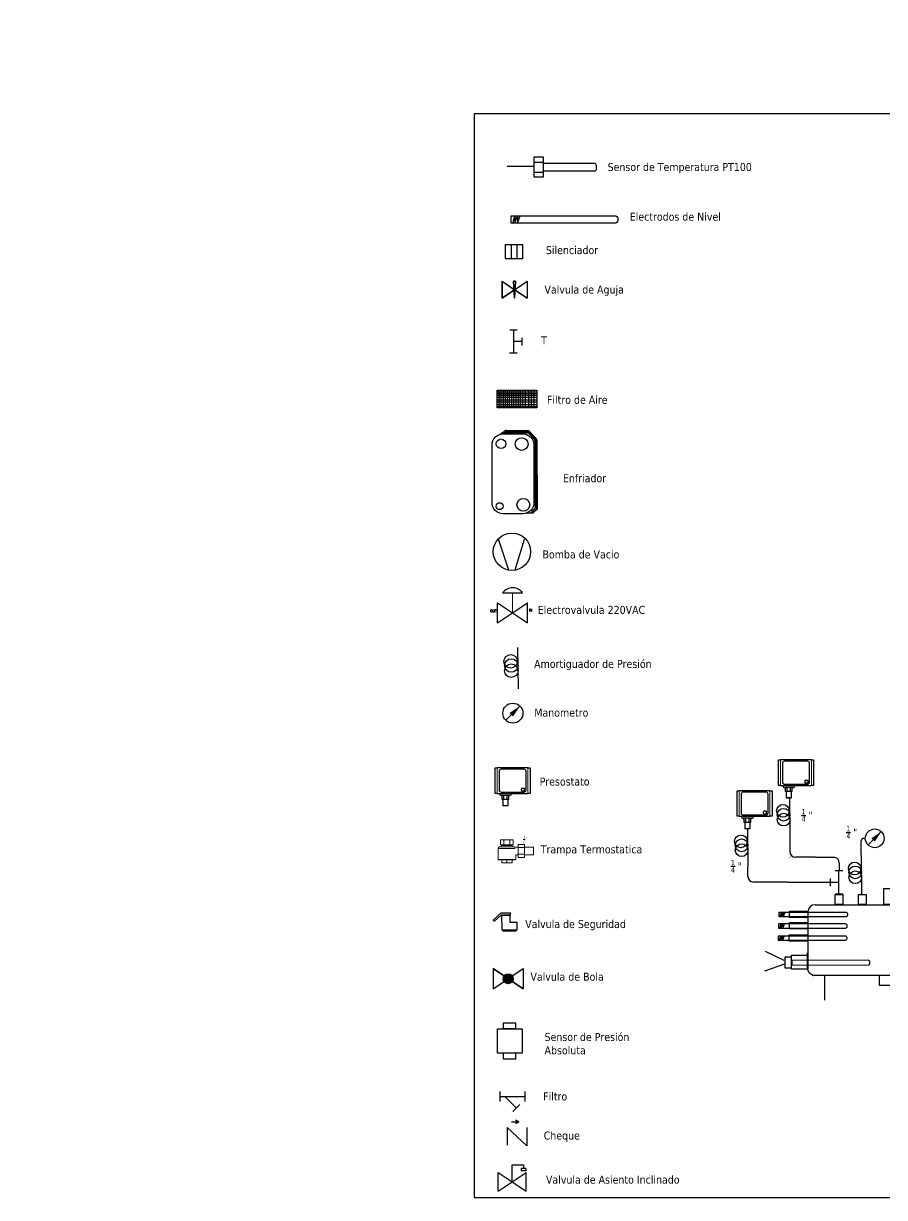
# Model space of a CAD drawing. Header units: millimetres. Extents: x -66 to 265, y 10 to 221.
# Drawn here: x -66.1 to 88.8, y 10 to 221.3 of the extents above; entities that cross this region are included whole.
import ezdxf
from ezdxf.enums import TextEntityAlignment as Align

# ---------------------------------------------------------------- set-up
doc = ezdxf.new("R2010")
doc.units = ezdxf.units.MM
doc.linetypes.add('PHANTOM', pattern=[12.7, 6.35, -1.27, 1.27, -1.27, 1.27, -1.27])
for name, color, linetype in [('SYMS', 7, 'Continuous'), ('TERMS', 123, 'Continuous'), ('WIRENO', 250, 'Continuous'), ('WIRES', 7, 'Continuous')]:
    doc.layers.add(name, color=color, linetype=linetype)
doc.styles.get("Standard").update_dxf_attribs({"font": 'tahoma.ttf'})
doc.styles.add('WD', font='romans.shx')

# ---------------------------------------------------------------- blocks, each defined once
blk = doc.blocks.new('HGVA1_DIAPHRAGM_VALVE2')
at = {"color": 7, "linetype": 'Continuous', "lineweight": 0, "ltscale": 3.2258}
for p, q in [((-0.25, 0.5), (0.25, 0.5)), ((0, 0), (0, 0.5))]:
    blk.add_line(p, q, dxfattribs=at)
for p, q in [((-0.375, -0.25), (-0.375, 0.25)), ((-0.375, -0.25), (0.375, 0.25)), ((-0.375, 0.25), (0.375, -0.25)), ((0.375, -0.25), (0.375, 0.25))]:
    blk.add_line(p, q)
at = {"ltscale": 25.4, "flags": 128}
blk.add_lwpolyline([(0.25, 0.5, 0.5), (-0.25, 0.5)], format="xyb", close=True, dxfattribs=at)
at = {"style": 'WD', "flags": 1}
for tag, p in [('INST', (-0.469, 0.748)), ('LOC', (-0.469, 0.587)), ('TAG1', (-0.469, 0.378))]:
    blk.add_attdef(tag, text='', height=0.125, dxfattribs=at).set_placement(p, align=Align.RIGHT)
at = {"style": 'WD'}
blk.add_attdef('TERM01', text='', height=0.0625, dxfattribs=at).set_placement((-0.399, 0.018), align=Align.RIGHT)
for tag, p, height in [('X4TERM01', (-0.375, 0), 0.005), ('X1TERM02', (0.375, 0), 0.005), ('TERM02', (0.406, 0.036), 0.0625), ('RATING1', (0.388, -0.162), 0.125), ('DESC1', (0.388, -0.378), 0.125), ('DESC2', (0.388, -0.562), 0.125), ('WDTAGALT', (0.388, -0.907), 0.125), ('DESC3', (0.388, -0.752), 0.125)]:
    blk.add_attdef(tag, p, '', height=height, dxfattribs=at)
blk.add_attdef('XREF', text='', height=0.0625, rotation=0.0625, dxfattribs=at).set_placement((0.518, 0.271), align=Align.TOP_CENTER)
at = {"style": 'WD', "flags": 1}
for tag, p in [('WDTYPE', (-0.154, -0.127)), ('FAMILY', (-0.143, -0.17)), ('CAT', (-0.143, -0.215)), ('MFG', (-0.141, -0.246)), ('ASSYCODE', (-0.113, -0.275))]:
    blk.add_attdef(tag, text='', height=0.01, dxfattribs=at).set_placement(p, align=Align.CENTER)
blk = doc.blocks.new('HME1_PRESS_M')
blk.add_line((0.036, -0.088), (0.213, 0.089))
blk.add_circle((0.125, 0), 0.125)
blk.add_solid([(0.082, 0.002), (0.126, -0.042), (0.213, 0.089)])
at = {"style": 'WD', "width": 0.7}
for tag, p in [('INST', (0.125, 0.5)), ('LOC', (0.125, 0.344)), ('TAG1', (0.125, 0.188)), ('DESC1', (0.125, -0.344)), ('DESC2', (0.125, -0.5)), ('DESC3', (0.125, -0.656)), ('WDTAGALT', (0.125, -0.812))]:
    blk.add_attdef(tag, text='', height=0.125, dxfattribs=at).set_placement(p, align=Align.CENTER)
blk.add_attdef('TERM01', text='', height=0.0625, dxfattribs=at).set_placement((-0.032, 0.031), align=Align.RIGHT)
at = {"style": 'WD'}
for tag, p, height, flags in [('X4TERM01', (0, 0), 0.005, 1), ('WDTYPE', (0.062, 0.062), 0.01, 1), ('WDBLKNAM', (0.134, 0.001), 0.01, 9), ('X1TERM02', (0.248, 0), 0.005, 1), ('FAMILY', (0.13, -0.035), 0.01, 9)]:
    blk.add_attdef(tag, p, '', height=height, dxfattribs=dict(at, flags=flags))
at = {"style": 'WD', "width": 0.7}
for tag, p, height in [('TERM02', (0.28, 0.031), 0.0625), ('RATING1', (0.281, -0.188), 0.125)]:
    blk.add_attdef(tag, p, '', height=height, dxfattribs=at)
at = {"style": 'WD'}
blk.add_attdef('XREF', text='', height=0.0625, dxfattribs=at).set_placement((-0.031, -0.125), align=Align.RIGHT)
at = {"linetype": 'Continuous', "style": 'WD', "flags": 9}
for tag, p in [('MFG', (0.128, -0.085)), ('ASSYCODE', (0.13, -0.103)), ('CAT', (0.13, -0.066))]:
    blk.add_attdef(tag, p, '', height=0.01, dxfattribs=at)
blk = doc.blocks.new('Trampo')
for points in [[(117.7, 258.3), (117.2, 257.8), (116.2, 257.8), (115.7, 257.3), (115.7, 256.3), (117.7, 256.3), (117.7, 256.3), (115.6, 256.3), (115.6, 257.3), (116.2, 257.9), (117.2, 257.9), (117.7, 258.4), (117.7, 258.9), (117.2, 259.3), (116.2, 259.3), (115.7, 258.8), (115.6, 258.9), (116.2, 259.4), (117.2, 259.4), (117.7, 258.9)], [(117.2, 260.5), (116.2, 260.5), (116.2, 260.5), (116.6, 260.5), (116.6, 263.5), (116.2, 263), (116.1, 263.1), (116.7, 263.6), (116.7, 263.6), (116.7, 260.5), (117.2, 260.5)], [(119.7, 262.2), (119, 260.7), (118.9, 260.7), (119.6, 262.2)], [(120.5, 262.2), (119.7, 260.7), (119.6, 260.7), (120.4, 262.2)]]:
    blk.add_hatch(color=7).paths.add_polyline_path(points)
at = {"color": 7, "linetype": 'Continuous', "lineweight": 15}
for points in [[(93.1, 259.5), (105.5, 259.5), (105.5, 254.7), (93.1, 254.7)], [(93.1, 254.7), (93.1, 259.5), (93.1, 259.5)], [(96.2, 254.7), (96.2, 259.5), (96.2, 259.5)], [(102.4, 254.7), (102.4, 259.5), (102.4, 259.5)], [(90.5, 251.1), (90.5, 239.8), (90.5, 239.8)], [(92, 252.5), (106.7, 252.5), (106.7, 252.5)], [(94.2, 254.7), (94.2, 254), (94.2, 254)], [(104.5, 254), (104.5, 254.7), (104.5, 254.7)], [(110.7, 252.3), (107.4, 252.3), (107.4, 252.3)], [(117, 255), (110.7, 255), (110.7, 241.9), (117, 241.9)], [(117, 251.8), (110.7, 251.8), (110.7, 251.8)], [(117, 255), (117, 241.9), (117, 241.9)], [(126.1, 252.3), (117, 252.3), (117, 252.3)], [(126.1, 252.3), (126.1, 244.6), (126.1, 244.6)], [(107.9, 239.7), (90.7, 239.7), (90.7, 239.7)], [(104.5, 239.7), (104.5, 236.7), (94.2, 236.7), (94.2, 239.7)], [(99.3, 239.7), (99.3, 236.7), (99.3, 236.7)], [(108.2, 239.8), (108.2, 244.6), (108.2, 244.6)], [(108.2, 244.6), (110.7, 244.6), (110.7, 244.6)], [(117, 245.2), (110.7, 245.2), (110.7, 245.2)], [(117, 244.6), (126.1, 244.6), (126.1, 244.6)]]:
    blk.add_lwpolyline(points, dxfattribs=at)
at = {"color": 7, "linetype": 'Continuous', "lineweight": 20}
blk.add_lwpolyline([(115.6, 260), (117.7, 260), (117.7, 260)], dxfattribs=at)
at = {"color": 8, "linetype": 'Continuous', "lineweight": 15}
for points in [[(107.6, 251.1), (90.5, 251.1), (90.5, 251.1)], [(94.2, 254), (104.5, 254), (104.5, 254)], [(90.5, 239.8), (108.2, 239.8), (108.2, 239.8)]]:
    blk.add_lwpolyline(points, dxfattribs=at)
at = {"color": 7, "linetype": 'Continuous', "lineweight": 15}
for points in [[(91.9, 252.5), (91.1, 252.5), (90.5, 251.9), (90.5, 251.1)], [(92.7, 252.5), (93.5, 252.5), (94.1, 253.2), (94.1, 254)], [(104.5, 254), (104.5, 253.2), (105.1, 252.5), (105.9, 252.5)], [(107.4, 252.3), (107.1, 252.5), (106.9, 252.5), (106.6, 252.5)], [(90.5, 239.9), (90.5, 239.7), (90.6, 239.7), (90.7, 239.7)], [(107.9, 239.7), (108, 239.7), (108.1, 239.7), (108.1, 239.9)]]:
    blk.add_open_spline(points, degree=3, dxfattribs=at)
blk = doc.blocks.new('HGVA1_BALL_VALVE')
h = blk.add_hatch(color=256)
edge = h.paths.add_edge_path()
edge.add_arc((0, 0), 0.125, 0, 360)
at = {"ltscale": 3.2258}
for p, q in [((-0.375, 0.254), (0.375, -0.254)), ((-0.375, -0.254), (0.375, 0.254)), ((-0.375, 0.254), (-0.375, -0.254)), ((0.375, 0.254), (0.375, -0.254))]:
    blk.add_line(p, q, dxfattribs=at)
at = {"ltscale": 25.4, "flags": 128}
blk.add_lwpolyline([(0.375, 0.254), (0.375, -0.254), (-0.375, 0.254), (-0.375, -0.254)], close=True, dxfattribs=at)
at = {"ltscale": 3.2258}
blk.add_circle((0, 0), 0.125, dxfattribs=at)
at = {"ltscale": 25.4}
blk.add_circle((0, 0), 0.125, dxfattribs=at)
at = {"style": 'WD', "flags": 1}
for tag, height, p in [('LOC', 0.125, (0.011, 0.516)), ('INST', 0.125, (0.028, 0.678)), ('TAG1', 0.125, (0, 0.307)), ('FAMILY', 0.01, (-0.482, -0.121)), ('WDTYPE', 0.01, (-0.475, -0.062)), ('CAT', 0.01, (-0.482, -0.165)), ('MFG', 0.01, (-0.481, -0.197)), ('ASSYCODE', 0.01, (-0.453, -0.226))]:
    blk.add_attdef(tag, text='', height=height, dxfattribs=at).set_placement(p, align=Align.CENTER)
at = {"style": 'WD'}
blk.add_attdef('XREF', text='', height=0.0625, rotation=0.0625, dxfattribs=at).set_placement((0.541, 0.293), align=Align.TOP_CENTER)
blk.add_attdef('TERM01', text='', height=0.0625, dxfattribs=at).set_placement((-0.399, 0.018), align=Align.RIGHT)
for tag, p, height in [('X4TERM01', (-0.375, 0), 0.005), ('X8TERM02', (0, 0), 0.005), ('TERM02', (0.052, -0.037), 0.0625), ('X1TERM03', (0.375, 0), 0.005), ('TERM03', (0.406, 0.036), 0.0625), ('RATING1', (0.409, -0.162), 0.125), ('DESC1', (0.409, -0.341), 0.125), ('DESC2', (0.409, -0.525), 0.125), ('WDTAGALT', (0.409, -0.873), 0.125), ('DESC3', (0.409, -0.715), 0.125)]:
    blk.add_attdef(tag, p, '', height=height, dxfattribs=at)
blk = doc.blocks.new('HST1_STRAINER_Y_TYPE')
at = {"ltscale": 3.2258}
for p, q in [((0, 0.125), (0, -0.125)), ((0.625, 0.125), (0.625, -0.125)), ((0, 0), (0.625, 0)), ((0.125, 0), (0.412, -0.287)), ((0.324, -0.376), (0.501, -0.199))]:
    blk.add_line(p, q, dxfattribs=at)
at = {"style": 'WD', "flags": 1}
for tag, height, p in [('LOC', 0.125, (0.306, 0.549)), ('INST', 0.125, (0.33, 0.71)), ('TAG1', 0.125, (0.324, 0.34)), ('FAMILY', 0.01, (1.09, 0.044)), ('CAT', 0.01, (1.09, -0.001)), ('WDTYPE', 0.01, (1.102, -0.093)), ('MFG', 0.01, (1.092, -0.032)), ('ASSYCODE', 0.01, (1.12, -0.061))]:
    blk.add_attdef(tag, text='', height=height, dxfattribs=at).set_placement(p, align=Align.CENTER)
at = {"style": 'WD'}
for tag, height, p in [('WDTAGALT', 0.125, (0.035, 0.2)), ('TERM01', 0.0625, (-0.024, 0.018))]:
    blk.add_attdef(tag, text='', height=height, dxfattribs=at).set_placement(p, align=Align.RIGHT)
for tag, p, height in [('RATING1', (0.6, 0.18), 0.125), ('X4TERM01', (0, 0), 0.005), ('X1TERM03', (0.625, 0), 0.005), ('TERM03', (0.632, 0.013), 0.0625), ('DESC1', (-0.666, -0.258), 0.125), ('X8TERM02', (0.412, -0.287), 0.005), ('DESC2', (-0.666, -0.442), 0.125), ('DESC3', (-0.666, -0.632), 0.125), ('TERM02', (0.447, -0.365), 0.0625)]:
    blk.add_attdef(tag, p, '', height=height, dxfattribs=at)
blk.add_attdef('XREF', text='', height=0.0625, rotation=0.0625, dxfattribs=at).set_placement((0.649, -0.434), align=Align.TOP_CENTER)
blk = doc.blocks.new('ColaMarrano')
at = {"layer": 'WIRENO'}
blk.add_line((96.3, 200.92), (96.42, 188.45), dxfattribs=at)
for centre in [(94.22, 196.73), (94.4, 195.47), (94.4, 193.92)]:
    blk.add_circle(centre, 2.03, dxfattribs=at)
blk = doc.blocks.new('Bomba Vacio')
at = {"layer": 'WIRENO'}
for p, q in [((222.52, 152.69), (218.83, 163.9)), ((224.82, 152.84), (228.2, 163.9))]:
    blk.add_line(p, q, dxfattribs=at)
blk.add_circle((223.65, 159.36), 6.72, dxfattribs=at)
blk = doc.blocks.new('Filtro')
at = {"layer": 'WIRENO'}
for p, q in [((95.97, 119.72), (103.12, 119.72)), ((95.97, 119.41), (103.12, 119.41)), ((95.97, 119.07), (103.12, 119.07)), ((95.97, 118.71), (103.12, 118.71)), ((96.25, 119.99), (96.25, 116.83)), ((96.62, 119.95), (96.62, 116.79)), ((97.03, 119.95), (97.03, 116.79)), ((97.4, 119.95), (97.4, 116.79)), ((97.77, 119.99), (97.77, 116.83)), ((98.1, 119.99), (98.1, 116.83)), ((98.51, 119.99), (98.51, 116.83)), ((98.88, 119.95), (98.88, 116.79)), ((99.33, 119.99), (99.33, 116.83)), ((99.7, 119.99), (99.7, 116.83)), ((100.11, 119.99), (100.11, 116.83)), ((100.52, 119.99), (100.52, 116.83)), ((100.98, 119.99), (100.98, 116.83)), ((101.59, 119.99), (101.59, 116.83)), ((102.04, 119.99), (102.04, 116.83)), ((102.54, 119.99), (102.54, 116.83)), ((95.97, 118.27), (103.12, 118.27)), ((95.97, 117.88), (103.12, 117.88)), ((95.97, 117.41), (103.12, 117.41)), ((95.97, 117.08), (103.12, 117.08))]:
    blk.add_line(p, q, dxfattribs=at)
blk.add_lwpolyline([(95.95, 119.98), (103.11, 119.98), (103.11, 116.82), (95.95, 116.82)], close=True, dxfattribs=at)
blk = doc.blocks.new('Nivel')
at = {"layer": 'WIRENO'}
for p, q in [((103.38, 60.01), (103.74, 61.39)), ((103.74, 61.39), (103.74, 60.1)), ((103.74, 60.1), (104.25, 61.39)), ((104.25, 61.39), (104.25, 60.07)), ((104.25, 60.07), (104.74, 61.36))]:
    blk.add_line(p, q, dxfattribs=at)
blk.add_lwpolyline([(103.12, 61.39), (121.77, 61.39, -0.414214), (122.27, 60.89), (122.27, 60.54, -0.414214), (121.77, 60.04), (103.12, 60.04)], format="xyb", close=True, dxfattribs=at)
blk = doc.blocks.new('PT100')
at = {"layer": 'WIRENO'}
for p, q in [((92, 59.72), (95.38, 59.72)), ((92.1, 58.19), (82.46, 58.19)), ((92, 56.1), (95.38, 56.1))]:
    blk.add_line(p, q, dxfattribs=at)
blk.add_lwpolyline([(95.5, 61.6), (92, 61.6), (92, 54.47), (95.5, 54.47)], close=True, dxfattribs=at)
blk.add_lwpolyline([(95.5, 59.35), (113.92, 59.35, -0.414214), (114.42, 58.85), (114.42, 56.97, -0.414214), (113.92, 56.47), (95.5, 56.47)], format="xyb", close=True, dxfattribs=at)
blk = doc.blocks.new('check')
at = {"layer": 'WIRENO'}
for p, q in [((71.43, 162.27), (67.85, 165.55)), ((67.85, 165.55), (67.85, 162.36)), ((68.66, 166.54), (69.94, 166.54)), ((69.94, 166.54), (69.41, 166.25)), ((69.41, 166.25), (69.94, 166.54)), ((69.94, 166.54), (69.44, 166.85)), ((69.44, 166.85), (69.93, 166.54)), ((71.43, 165.55), (71.43, 162.27))]:
    blk.add_line(p, q, dxfattribs=at)
blk = doc.blocks.new('TRANSMISORPRESIO')
at = {"layer": 'WIRENO'}
for points in [[(167.67, 196.57), (172.08, 196.57), (172.08, 192.17), (167.67, 192.17)], [(168.65, 196.59), (170.93, 196.59), (170.93, 197.56), (168.65, 197.56)], [(168.65, 191.17), (170.93, 191.17), (170.93, 192.15), (168.65, 192.15)]]:
    blk.add_lwpolyline(points, close=True, dxfattribs=at)
blk = doc.blocks.new('SAFETY')
at = {"layer": 'WIRENO'}
for p, q in [((90.56, 155.92), (92.05, 157.26)), ((92.08, 156.85), (90.86, 155.76)), ((92.05, 157.26), (93.67, 157.26)), ((93.65, 156.88), (92.08, 156.85)), ((92.13, 156.84), (92.15, 154.22)), ((93.65, 156.83), (92.15, 156.83)), ((93.67, 157.26), (93.65, 156.88)), ((93.67, 155.56), (93.65, 156.83)), ((90.86, 155.76), (90.69, 155.74)), ((92.15, 154.22), (94.91, 154.22)), ((92.37, 154.22), (92.37, 154.04)), ((94.91, 155.56), (93.67, 155.56)), ((94.73, 154.04), (94.73, 154.22)), ((94.91, 154.22), (94.91, 155.56)), ((92.37, 154.04), (94.73, 154.04))]:
    blk.add_line(p, q, dxfattribs=at)
blk = doc.blocks.new('Enfriador')
at = {"layer": 'WIRENO'}
for p, q in [((76.92, 111.85), (77.07, 111.98)), ((77.4, 112.11), (81.25, 112.09)), ((76.26, 111.34), (76.63, 111.64)), ((76.63, 111.64), (81.18, 111.64)), ((76.64, 111.66), (76.9, 111.86)), ((76.9, 111.86), (81.23, 111.86)), ((81.54, 111.48), (82.5, 110.46)), ((81.6, 111.7), (82.68, 110.55)), ((81.62, 111.92), (82.8, 110.62)), ((82.64, 110.12), (82.64, 98.09)), ((82.81, 110.21), (82.83, 98)), ((82.93, 110.28), (82.95, 97.94)), ((81.83, 97.28), (81.1, 97.21)), ((82.04, 97.21), (81.17, 97.18)), ((82.64, 98.09), (81.83, 97.28)), ((82.22, 97.21), (81.97, 97.21)), ((82.83, 98), (82.04, 97.21)), ((82.95, 97.94), (82.22, 97.21))]:
    blk.add_line(p, q, dxfattribs=at)
blk.add_lwpolyline([(76.85, 111.46), (80.39, 111.46, -0.414214), (82.39, 109.46), (82.39, 99.12, -0.414214), (80.39, 97.12), (76.85, 97.12, -0.414214), (74.85, 99.12), (74.85, 109.46, -0.414214)], format="xyb", close=True, dxfattribs=at)
for centre, radius in [((76.48, 109.69), 0.873), ((80.18, 109.64), 1.15), ((80.48, 98.71), 1.15), ((76.22, 98.47), 0.619)]:
    blk.add_circle(centre, radius, dxfattribs=at)
for centre, start, end in [((77.4, 111.61), 89.7511, 131.1584), ((81.25, 111.59), 42.2685, 89.7511), ((81.18, 111.14), 43.3911, 90), ((81.23, 111.36), 43.2563, 90), ((82.14, 110.12), 0, 43.3911), ((82.31, 110.21), 0.0807, 43.2563), ((82.43, 110.28), 0.0522, 42.2685)]:
    blk.add_arc(centre, 0.5, start, end, dxfattribs=at)
blk = doc.blocks.new('HFI1_DRAIN_SILENCER')
for p, q in [((0.32, 0.125), (0, 0.125)), ((0, 0.125), (0, -0.125)), ((0.106, 0.125), (0.106, -0.125)), ((0.213, -0.125), (0.213, 0.125)), ((0.32, -0.125), (0.32, 0.125)), ((0, -0.125), (0.32, -0.125))]:
    blk.add_line(p, q)
at = {"style": 'WD'}
for tag, height, p in [('WDTAGALT', 0.125, (0.067, 0.187)), ('TERM01', 0.0625, (-0.025, 0.02))]:
    blk.add_attdef(tag, text='', height=height, dxfattribs=at).set_placement(p, align=Align.RIGHT)
for tag, p, height in [('RATING1', (0.105, 0.185), 0.125), ('X4TERM01', (0, 0), 0.005), ('X1TERM02', (0.32, 0), 0.005), ('TERM02', (0.327, 0.013), 0.0625), ('DESC1', (-0.829, -0.4), 0.125), ('DESC2', (-0.829, -0.584), 0.125), ('DESC3', (-0.829, -0.774), 0.125)]:
    blk.add_attdef(tag, p, '', height=height, dxfattribs=at)
at = {"style": 'WD', "flags": 1}
for tag, height, p in [('INST', 0.125, (0.357, -0.303)), ('FAMILY', 0.01, (0.391, -0.029)), ('CAT', 0.01, (0.391, -0.073)), ('MFG', 0.01, (0.393, -0.104)), ('ASSYCODE', 0.01, (0.421, -0.134)), ('LOC', 0.125, (0.334, -0.464)), ('WDTYPE', 0.01, (0.548, -0.276)), ('TAG1', 0.125, (0.352, -0.673))]:
    blk.add_attdef(tag, text='', height=height, dxfattribs=at).set_placement(p, align=Align.CENTER)
at = {"style": 'WD'}
blk.add_attdef('XREF', text='', height=0.0625, rotation=0.0625, dxfattribs=at).set_placement((0.642, -0.084), align=Align.TOP_CENTER)
blk = doc.blocks.new('HGVA1_NEADLE_VALVE')
blk.add_hatch(color=256).paths.add_polyline_path([(-0.034, 0.255), (0.03, 0.255), (-0.002, -0.255)])
at = {"ltscale": 3.2258}
for p, q in [((-0.375, 0.254), (0.375, -0.254)), ((-0.375, -0.254), (0.375, 0.254)), ((-0.375, 0.254), (-0.375, -0.254)), ((0.03, 0.255), (-0.034, 0.255)), ((-0.034, 0.255), (-0.002, -0.255)), ((0.03, 0.255), (-0.002, -0.255)), ((0.375, 0.254), (0.375, -0.254))]:
    blk.add_line(p, q, dxfattribs=at)
at = {"ltscale": 25.4, "flags": 128}
for points in [[(-0.375, -0.254), (-0.375, 0.254), (0, 0)], [(-0.034, 0.255), (0.03, 0.255), (-0.002, -0.255)], [(0.375, 0.254), (0.375, -0.254), (0, 0)]]:
    blk.add_lwpolyline(points, close=True, dxfattribs=at)
at = {"style": 'WD', "flags": 1}
for tag, height, p in [('INST', 0.125, (0.026, 0.682)), ('TAG1', 0.125, (-0.002, 0.311)), ('LOC', 0.125, (0.009, 0.52)), ('FAMILY', 0.01, (-0.145, -0.188)), ('CAT', 0.01, (-0.145, -0.232)), ('MFG', 0.01, (-0.143, -0.263)), ('ASSYCODE', 0.01, (-0.115, -0.293)), ('WDTYPE', 0.01, (-0.122, -0.14))]:
    blk.add_attdef(tag, text='', height=height, dxfattribs=at).set_placement(p, align=Align.CENTER)
at = {"style": 'WD'}
blk.add_attdef('TERM01', text='', height=0.0625, dxfattribs=at).set_placement((-0.399, 0.018), align=Align.RIGHT)
for tag, p, height in [('X4TERM01', (-0.375, 0), 0.005), ('X1TERM02', (0.375, 0), 0.005), ('TERM02', (0.406, 0.036), 0.0625), ('RATING1', (0.399, -0.148), 0.125), ('DESC1', (0.399, -0.313), 0.125), ('DESC2', (0.399, -0.497), 0.125), ('DESC3', (0.399, -0.686), 0.125), ('WDTAGALT', (0.399, -0.858), 0.125)]:
    blk.add_attdef(tag, p, '', height=height, dxfattribs=at)
blk.add_attdef('XREF', text='', height=0.0625, rotation=0.0625, dxfattribs=at).set_placement((0.516, 0.298), align=Align.TOP_CENTER)
blk = doc.blocks.new('calderin')
for p, q in [((180.25, 72.34), (180.25, 65.19)), ((214.53, 72.24), (214.53, 65.08))]:
    blk.add_line(p, q)
for points in [[(196.96, 92.04), (196.94, 96.57), (200.37, 96.57), (200.38, 92.04)], [(203.75, 92.04), (203.77, 96.56), (207.19, 96.56), (207.18, 92.04)], [(213.74, 92.03), (213.75, 96.67), (217.17, 96.67), (217.17, 92.03)], [(185.43, 92.04), (183.27, 92.04), (183.27, 94.89), (185.43, 94.89)], [(191.98, 92.04), (189.82, 92.04), (189.82, 94.89), (191.98, 94.89)]]:
    blk.add_lwpolyline(points, close=True)
at = {"layer": 'WIRENO'}
for p, q in [((175.61, 90.03), (175.58, 77.95)), ((177.61, 92.03), (218.66, 92.03)), ((220.66, 74.26), (220.66, 90.03)), ((176.8, 72.26), (218.66, 72.26))]:
    blk.add_line(p, q, dxfattribs=at)
for points in [[(170.4, 90.24), (175.61, 90.24), (175.61, 88.43), (170.4, 88.43)], [(170.39, 87.01), (175.6, 87.01), (175.6, 85.2), (170.39, 85.2)], [(170.35, 83.57), (175.56, 83.57), (175.56, 81.76), (170.35, 81.76)], [(175.52, 73.92), (170.98, 73.92), (170.98, 77.82), (175.52, 77.82)], [(225.17, 73.73), (220.63, 73.73), (220.63, 77.63), (225.17, 77.63)], [(195.75, 72.25), (199.43, 72.25), (199.43, 69.27), (195.75, 69.27)]]:
    blk.add_lwpolyline(points, close=True, dxfattribs=at)
blk.add_lwpolyline([(177.19, 72.15), (177.22, 72.14, -0.37328), (175.5, 74.12), (175.5, 78.48)], format="xyb", dxfattribs=at)
for centre, start, end in [((177.61, 90.03), 90, 180), ((218.66, 90.03), 0, 90), ((218.66, 74.26), 270, 0)]:
    blk.add_arc(centre, 2, start, end, dxfattribs=at)
blk = doc.blocks.new('Resistencia')
at = {"layer": 'WIRENO'}
for p, q in [((112.31, 58.18), (107.01, 60.71)), ((112.43, 57.1), (106.77, 55.17))]:
    blk.add_line(p, q, dxfattribs=at)
blk.add_lwpolyline([(114.4, 59.08), (112.46, 59.08), (112.46, 56.11), (114.4, 56.11)], close=True, dxfattribs=at)
blk.add_lwpolyline([(135.9, 58.24), (114.42, 58.21), (114.42, 56.89), (135.9, 56.92, 0.414214), (136.4, 57.42), (136.4, 57.74, 0.414214)], format="xyb", close=True, dxfattribs=at)
blk = doc.blocks.new('presostato')
at = {"color": 7, "linetype": 'Continuous', "lineweight": 25}
for p, q in [((96.68, 85.74), (96.68, 90.32)), ((96.68, 90.32), (97.05, 90.32)), ((102.6, 90.32), (97.05, 90.32)), ((97.39, 89.72), (97.39, 86.34)), ((101.89, 90.09), (97.77, 90.09)), ((102.27, 86.34), (102.27, 89.72)), ((102.6, 90.32), (102.98, 90.32)), ((102.98, 90.32), (102.98, 85.74)), ((101.93, 86.63), (101.48, 86.63)), ((97.05, 85.74), (96.68, 85.74)), ((97.05, 85.74), (102.6, 85.74)), ((97.77, 85.97), (101.89, 85.97)), ((99.3, 85.37), (97.8, 85.37)), ((97.94, 84.62), (97.94, 85.37)), ((98.24, 84.62), (97.94, 84.62)), ((98.06, 84.62), (98.06, 83.53)), ((98.24, 84.62), (98.24, 85.37)), ((98.86, 84.62), (98.24, 84.62)), ((98.86, 84.62), (98.86, 85.37)), ((99.17, 84.62), (98.86, 84.62)), ((99.05, 83.53), (99.05, 84.62)), ((99.17, 84.62), (99.17, 85.37)), ((101.4, 86.55), (101.4, 86.25)), ((101.48, 86.18), (101.93, 86.18)), ((102, 86.25), (102, 86.55)), ((102.98, 85.74), (102.6, 85.74)), ((98.06, 83.53), (98.1, 83.49)), ((98.06, 83.53), (99.05, 83.53)), ((99.01, 83.49), (98.1, 83.49)), ((99.01, 83.49), (99.05, 83.53))]:
    blk.add_line(p, q, dxfattribs=at)
at = {"color": 8, "linetype": 'PHANTOM', "lineweight": 18}
for p, q in [((97.05, 90.32), (97.05, 85.74)), ((102.6, 85.74), (102.6, 90.32))]:
    blk.add_line(p, q, dxfattribs=at)
at = {"color": 7, "linetype": 'Continuous', "lineweight": 18}
for p, q in [((98.1, 83.49), (98.1, 84.62)), ((99.01, 83.49), (99.01, 84.62))]:
    blk.add_line(p, q, dxfattribs=at)
at = {"color": 7, "linetype": 'Continuous', "lineweight": 25}
for centre, radius, start, end in [((97.77, 89.72), 0.375, 90, 180), ((101.89, 89.72), 0.375, 0, 90), ((101.48, 86.55), 0.075, 90, 180), ((101.93, 86.55), 0.075, 0, 90), ((97.77, 86.34), 0.375, 180, 270), ((97.8, 85.74), 0.375, 180, 270), ((99.3, 85.74), 0.375, 270, 0), ((101.48, 86.25), 0.075, 180, 270), ((101.89, 86.34), 0.375, 270, 0), ((101.93, 86.25), 0.075, 270, 0)]:
    blk.add_arc(centre, radius, start, end, dxfattribs=at)
blk = doc.blocks.new('TNueva')
at = {"layer": 'WIRENO'}
for p, q in [((225.17, 74.25), (225.17, 75.16)), ((225.18, 74.71), (227.93, 74.71)), ((227.06, 75.75), (226.14, 75.75)), ((226.56, 74.71), (226.56, 75.74)), ((227.95, 74.23), (227.95, 75.15))]:
    blk.add_line(p, q, dxfattribs=at)
blk = doc.blocks.new('HGVA1_FLOAT_OPERATED_VALVE')
for p, q in [((0, 0), (0, 0.45)), ((0, 0.45), (0.3, 0.45)), ((0.36, 0.351), (0.24, 0.351)), ((0.24, 0.351), (0.24, 0.291)), ((0.3, 0.45), (0.3, 0.351)), ((0.36, 0.351), (0.36, 0.291)), ((-0.375, -0.25), (-0.375, 0.25)), ((-0.375, -0.25), (0.375, 0.25)), ((-0.375, 0.25), (0.375, -0.25)), ((0.36, 0.291), (0.24, 0.291)), ((0.375, -0.25), (0.375, 0.25))]:
    blk.add_line(p, q)
at = {"style": 'WD', "flags": 1}
for tag, p in [('INST', (-0.482, 0.637)), ('TAG1', (-0.481, 0.27)), ('LOC', (-0.482, 0.454))]:
    blk.add_attdef(tag, text='', height=0.125, dxfattribs=at).set_placement(p, align=Align.RIGHT)
at = {"style": 'WD'}
blk.add_attdef('TERM01', text='', height=0.0625, dxfattribs=at).set_placement((-0.399, 0.018), align=Align.RIGHT)
for tag, p, height in [('X4TERM01', (-0.375, 0), 0.005), ('X1TERM02', (0.375, 0), 0.005), ('TERM02', (0.406, 0.036), 0.0625), ('RATING1', (0.388, -0.148), 0.125), ('DESC1', (0.388, -0.364), 0.125), ('DESC2', (0.388, -0.548), 0.125), ('DESC3', (0.388, -0.738), 0.125), ('WDTAGALT', (0.388, -0.91), 0.125)]:
    blk.add_attdef(tag, p, '', height=height, dxfattribs=at)
blk.add_attdef('XREF', text='', height=0.0625, rotation=0.0625, dxfattribs=at).set_placement((0.52, 0.255), align=Align.TOP_CENTER)
at = {"style": 'WD', "flags": 1}
for tag, p in [('WDTYPE', (-0.173, -0.125)), ('FAMILY', (-0.176, -0.156)), ('CAT', (-0.176, -0.2)), ('MFG', (-0.174, -0.232)), ('ASSYCODE', (-0.146, -0.261))]:
    blk.add_attdef(tag, text='', height=0.01, dxfattribs=at).set_placement(p, align=Align.CENTER)

msp = doc.modelspace()

# ---------------------------------------------------------------- hatches: boundary and pattern name
at = {"layer": 'WIRENO'}
h = msp.add_hatch(dxfattribs=at)
h.set_pattern_fill('AR-CONC', color=256)
h.set_pattern_definition([(50, (-135.13, 26.59), (182.185, -15.94), [19.05, -209.55]), (355, (-135.13, 26.6), (-35.24, 191.06), [15.24, -167.64]), (100.45, (-119.95, 25.26), (146.94, 175.12), [16.19, -178.09]), (46.18, (-135.13, 77.4), (271.08, -42.04), [28.57, -314.32]), (96.64, (-112.54, 73.9), (237.4, 247.43), [24.29, -267.14]), (351.18, (-135.13, 77.4), (237.4, 247.43), [22.86, -251.46]), (21, (-109.73, 64.69), (151.614, -102.265), [19.05, -209.55]), (326, (-109.73, 64.7), (61.8, 184.19), [15.24, -167.64]), (71.45, (-97.1, 56.17), (213.42, 81.92), [16.19, -178.09]), (37.5, (-135.13, 26.59), (3.089, 84.555), [0, -165.608, 0, -170.18, 0, -168.275]), (7.5, (-135.13, 26.59), (66.82, 100.18), [0, -97.028, 0, -161.798, 0, -64.135]), (327.5, (-191.77, 26.59), (135.59, -5.729), [0, -63.5, 0, -198.12, 0, -262.89]), (317.5, (-217.17, 26.59), (148.13, 25.426), [0, -82.55, 0, -131.572, 0, -186.69])])
h.paths.add_polyline_path([(6.04, 219.76), (2.98, 219.76), (2.98, 221.25), (0.88, 219.16), (2.98, 217.05), (2.98, 218.26), (6.04, 218.26)])
h.paths.add_polyline_path([(-36.14, 149.05), (-39.21, 149.05), (-39.21, 150.55), (-41.3, 148.45), (-39.21, 146.35), (-39.21, 147.55), (-36.14, 147.55)])
h.paths.add_polyline_path([(-63.13, 165.85), (-64.63, 165.86), (-64.63, 162.79), (-66.13, 162.79), (-64.04, 160.69), (-61.93, 162.79), (-63.13, 162.79)])
h.paths.add_polyline_path([(-59.54, 130.73), (-60.74, 130.73), (-60.74, 133.79), (-62.24, 133.79), (-62.24, 130.73), (-63.74, 130.73), (-61.65, 128.63)])
h.paths.add_polyline_path([(-6.3, 128.32), (-8.41, 126.22), (-7.21, 126.22), (-7.21, 123.15), (-5.7, 123.15), (-5.7, 126.22), (-4.21, 126.22)])
h.paths.add_polyline_path([(71.8, 74.09), (69.7, 76.2), (69.7, 75), (66.64, 75), (66.64, 73.5), (69.7, 73.5), (69.7, 72)])
h.paths.add_polyline_path([(98.67, 123.07), (96.57, 120.98), (98.67, 118.87), (98.67, 120.07), (101.73, 120.07), (101.73, 121.57), (98.67, 121.57)])
h = msp.add_hatch(dxfattribs=at)
h.set_pattern_fill('AR-CONC', color=256, scale=0.5)
h.set_pattern_definition([(50, (35.29, 88.97), (91.09, -7.97), [9.525, -104.775]), (355, (35.29, 88.97), (-17.62, 95.53), [7.62, -83.82]), (100.45, (42.88, 88.3), (73.47, 87.56), [8.095, -89.045]), (46.18, (35.29, 114.37), (135.54, -21.02), [14.29, -157.16]), (96.64, (46.59, 112.62), (118.7, 123.71), [12.14, -133.57]), (351.18, (35.3, 114.37), (118.7, 123.71), [11.43, -125.73]), (21, (47.99, 108.02), (75.81, -51.13), [9.525, -104.775]), (326, (47.99, 108.02), (30.9, 92.09), [7.62, -83.82]), (71.45, (54.31, 103.76), (106.71, 40.96), [8.095, -89.045]), (37.5, (35.293, 88.967), (1.544, 42.278), [0, -82.804, 0, -85.09, 0, -84.1375]), (7.5, (35.293, 88.967), (33.41, 50.09), [0, -48.514, 0, -80.899, 0, -32.0675]), (327.5, (6.972, 88.967), (67.795, -2.864), [0, -31.75, 0, -99.06, 0, -131.445]), (317.5, (-5.73, 88.97), (74.065, 12.713), [0, -41.275, 0, -65.786, 0, -93.345])])
h.paths.add_polyline_path([(81.44, 165.13), (81.44, 163.64), (83.53, 165.73), (81.44, 167.84), (81.44, 166.63), (78.37, 166.63), (78.37, 165.13)])
h = msp.add_hatch(dxfattribs=at)
h.set_pattern_fill('AR-CONC', color=256, scale=0.5)
h.set_pattern_definition([(50, (26.89, 57.81), (91.09, -7.97), [9.525, -104.775]), (355, (26.89, 57.81), (-17.62, 95.53), [7.62, -83.82]), (100.45, (34.485, 57.15), (73.47, 87.56), [8.095, -89.045]), (46.18, (26.89, 83.21), (135.54, -21.02), [14.29, -157.16]), (96.64, (38.19, 81.46), (118.7, 123.71), [12.14, -133.57]), (351.18, (26.9, 83.21), (118.7, 123.71), [11.43, -125.73]), (21, (39.59, 76.86), (75.81, -51.13), [9.525, -104.775]), (326, (39.59, 76.86), (30.9, 92.09), [7.62, -83.82]), (71.45, (45.91, 72.6), (106.71, 40.96), [8.095, -89.045]), (37.5, (26.894, 57.81), (1.544, 42.278), [0, -82.804, 0, -85.09, 0, -84.1375]), (7.5, (26.894, 57.81), (33.41, 50.09), [0, -48.514, 0, -80.899, 0, -32.0675]), (327.5, (-1.427, 57.81), (67.795, -2.864), [0, -31.75, 0, -99.06, 0, -131.445]), (317.5, (-14.13, 57.81), (74.065, 12.713), [0, -41.275, 0, -65.786, 0, -93.345])])
h.paths.add_polyline_path([(71.1, 134.1), (73.2, 136.2), (72, 136.2), (72, 139.26), (70.5, 139.26), (70.5, 136.2), (69, 136.2)])
h = msp.add_hatch(dxfattribs=at)
h.set_pattern_fill('AR-CONC', color=256, scale=0.5)
h.set_pattern_definition([(50, (29.284, 25.75), (91.09, -7.97), [9.525, -104.775]), (355, (29.28, 25.75), (-17.62, 95.53), [7.62, -83.82]), (100.45, (36.875, 25.09), (73.47, 87.56), [8.095, -89.045]), (46.18, (29.28, 51.15), (135.54, -21.02), [14.29, -157.16]), (96.64, (40.58, 49.4), (118.7, 123.71), [12.14, -133.57]), (351.18, (29.28, 51.15), (118.7, 123.71), [11.43, -125.73]), (21, (41.984, 44.8), (75.81, -51.13), [9.525, -104.775]), (326, (41.98, 44.8), (30.9, 92.09), [7.62, -83.82]), (71.45, (48.3, 40.54), (106.71, 40.96), [8.095, -89.045]), (37.5, (29.284, 25.75), (1.544, 42.278), [0, -82.804, 0, -85.09, 0, -84.1375]), (7.5, (29.284, 25.75), (33.41, 50.09), [0, -48.514, 0, -80.899, 0, -32.0675]), (327.5, (0.963, 25.75), (67.795, -2.864), [0, -31.75, 0, -99.06, 0, -131.445]), (317.5, (-11.74, 25.75), (74.065, 12.713), [0, -41.275, 0, -65.786, 0, -93.345])])
h.paths.add_polyline_path([(73.49, 102.04), (75.59, 104.14), (74.39, 104.14), (74.39, 107.2), (72.89, 107.2), (72.89, 104.14), (71.39, 104.14)])

# ---------------------------------------------------------------- linework, layer by layer
at = {"color": 7, "linetype": 'Continuous'}
for p, q in [((265, 205), (15, 205)), ((15, 205), (15, 10)), ((15, 10), (265, 10))]:
    msp.add_line(p, q, dxfattribs=at)
at = {"layer": 'WIRES'}
for p, q in [((71.8, 74.93), (71.8, 72.24)), ((84.63, 71.55), (84.63, 74.16)), ((85.1, 74.63), (85.38, 74.63)), ((71.8, 71.24), (71.83, 71.24)), ((76.41, 71.24), (72.8, 71.24)), ((76.41, 71.22), (79.7, 71.22)), ((80.7, 70.22), (80.7, 68.79)), ((64.25, 67.76), (64.25, 69.48)), ((71.42, 66.76), (65.25, 66.76)), ((71.42, 66.76), (75.26, 66.76)), ((75.26, 66.76), (79.11, 66.76)), ((84.62, 64.54), (84.57, 64.54))]:
    msp.add_line(p, q, dxfattribs=at)
for centre, radius, start, end in [((85.1, 74.16), 0.469, 90, 180), ((72.8, 72.24), 1, 180, 270), ((79.7, 70.22), 1, 0, 90), ((65.25, 67.76), 1, 180, 270)]:
    msp.add_arc(centre, radius, start, end, dxfattribs=at)

# ---------------------------------------------------------------- block references
at = {"xscale": 0.17928, "yscale": 0.17928, "zscale": 0.17928}
msp.add_blockref('Trampo', (3.06, 27.81), dxfattribs=at)
at = {"layer": 'SYMS'}
for name, p, xscale, yscale, zscale in [('HFI1_DRAIN_SILENCER', (20.57, 180.19), 10, 10, 10), ('HGVA1_NEADLE_VALVE', (22.27, 173.34), 6, 6, 6), ('HME1_PRESS_M', (20.15, 97.15), 14.4, 14.4, 14.4), ('HME1_PRESS_M', (85.38, 74.63), 13.5, 13.5, 13.5), ('HGVA1_BALL_VALVE', (21.1, 49.37), 7.199999999999999, 7.199999999999999, 7.199999999999999), ('HST1_STRAINER_Y_TYPE', (19.59, 28.18), 7.199999999999999, 7.199999999999999, 7.199999999999999), ('HGVA1_FLOAT_OPERATED_VALVE', (21.85, 12.85), 6.720000000000001, 6.720000000000001, 6.720000000000001)]:
    msp.add_blockref(name, p, dxfattribs=dict(at, xscale=xscale, yscale=yscale, zscale=zscale))
ref = msp.add_blockref('HGVA1_DIAPHRAGM_VALVE2', (21.91, 115.2), dxfattribs=dict(at, xscale=7.199999999999999, yscale=7.199999999999999, zscale=7.199999999999999))
ref.add_attrib('TERM01', 'OUT', dxfattribs={"layer": 'TERMS', "height": 0.45, "style": 'WD'}).set_placement((19.03, 115.33), align=Align.RIGHT)
ref.add_attrib('TERM02', 'IN', (24.84, 115.45), dxfattribs={"layer": 'TERMS', "height": 0.45, "style": 'WD'})
at = {"layer": 'WIRENO'}
for name, p, xscale, yscale, zscale in [('PT100', (-20.29, 166.42), 0.5, 0.5, 0.5), ('Bomba Vacio', (-90.05, 46.52), 0.5, 0.5, 0.5), ('ColaMarrano', (-34.98, -11.56), 0.6, 0.6, 0.6), ('ColaMarrano', (17.56, -31.08), 0.5625, 0.5625, 0.5625), ('ColaMarrano', (10, -36.58), 0.5625, 0.5625, 0.5625), ('ColaMarrano', (30.47, -41.46), 0.5625, 0.5625, 0.5625), ('calderin', (-37.33, 3.79), 0.6400000000000001, 0.6400000000000001, 0.6400000000000001), ('Nivel', (3.89, 22.07), 0.6400000000000001, 0.6400000000000001, 0.6400000000000001), ('Nivel', (3.81, 19.99), 0.6400000000000001, 0.6400000000000001, 0.6400000000000001), ('Nivel', (3.77, 17.82), 0.6400000000000001, 0.6400000000000001, 0.6400000000000001), ('Resistencia', (-1.1, 15.42), 0.6400000000000001, 0.6400000000000001, 0.6400000000000001)]:
    msp.add_blockref(name, p, dxfattribs=dict(at, xscale=xscale, yscale=yscale, zscale=zscale))
for name, p in [('Nivel', (-81.46, 125.27)), ('Filtro', (-76.82, 35.28)), ('Enfriador', (-56.65, 35.93)), ('presostato', (-26.93, -1.59)), ('presostato', (-77.93, -3.02)), ('presostato', (-34.38, -7.14)), ('SAFETY', (-72.21, -96.06)), ('TRANSMISORPRESIO', (-148.46, -156.2)), ('check', (-46.94, -142.94))]:
    msp.add_blockref(name, p, dxfattribs=at)
at = {"layer": 'WIRENO', "xscale": 1.5, "yscale": 1.5, "zscale": 1.5}
for p, rotation in [((-89.99, 503.91), 270), ((192.69, -273.17), 90)]:
    msp.add_blockref('TNueva', p, dxfattribs=dict(at, rotation=rotation))

# ---------------------------------------------------------------- texts
at = {"attachment_point": 1}
for s, width, insert, char_height in [('\\A1;Sensor de Temperatura PT100', 44.8708, (39, 196.15), 1.44), ('\\A1;Electrodos de Nivel', 44.8708, (42.98, 187.21), 1.44), ('\\A1;Silenciador', 19.4431, (27.89, 181.2), 1.44), ('\\A1;Valvula de Aguja', 22.4354, (27.63, 174.1), 1.44), ('\\A1;T', 44.8708, (27.03, 164.94), 1.44), ('\\A1;Filtro de Aire', 44.8708, (28.08, 154.26), 1.44), ('\\A1;Enfriador', 44.8708, (30.96, 140.15), 1.44), ('\\A1;Bomba de Vacio', 44.8708, (27.28, 126.44), 1.44), ('\\A1;Electrovalvula 220VAC', 44.8708, (26.42, 116.46), 1.44), ('\\A1;Amortiguador de Presión', 44.8708, (25.77, 106.74), 1.44), ('\\A1;Manometro', 44.8708, (25.81, 97.97), 1.44), ('\\A1;Presostato', 44.8708, (26.76, 85.57), 1.44), ('\\A1;   {\\H0.7x;\\S1/4;} "', 4.4601, (72.39, 79.89), 1.35), ('\\A1;   {\\H0.7x;\\S1/4;} "', 4.4601, (80.44, 76.84), 1.35), ('\\A1;Trampa Termostatica', 44.8708, (26.97, 73.37), 1.44), ('\\A1;   {\\H0.7x;\\S1/4;} "', 4.4601, (59.67, 70.75), 1.35), ('\\A1;Valvula de Seguridad', 44.8708, (24.17, 59.93), 1.44), ('\\A1;Valvula de Bola', 44.8708, (25.11, 50.45), 1.44), ('\\A1;Sensor de Presión\\PAbsoluta', 44.8708, (27.65, 39.61), 1.44), ('\\A1;Filtro', 44.8708, (27.41, 28.91), 1.44), ('\\A1;Cheque', 44.8708, (27.5, 21.87), 1.44), ('\\A1;Valvula de Asiento Inclinado', 44.8708, (27.9, 13.94), 1.44)]:
    msp.add_mtext_dynamic_manual_height_columns(s, width=width, gutter_width=1, heights=[0], dxfattribs=dict(at, insert=insert, char_height=char_height))

doc.saveas('drawing.dxf')
